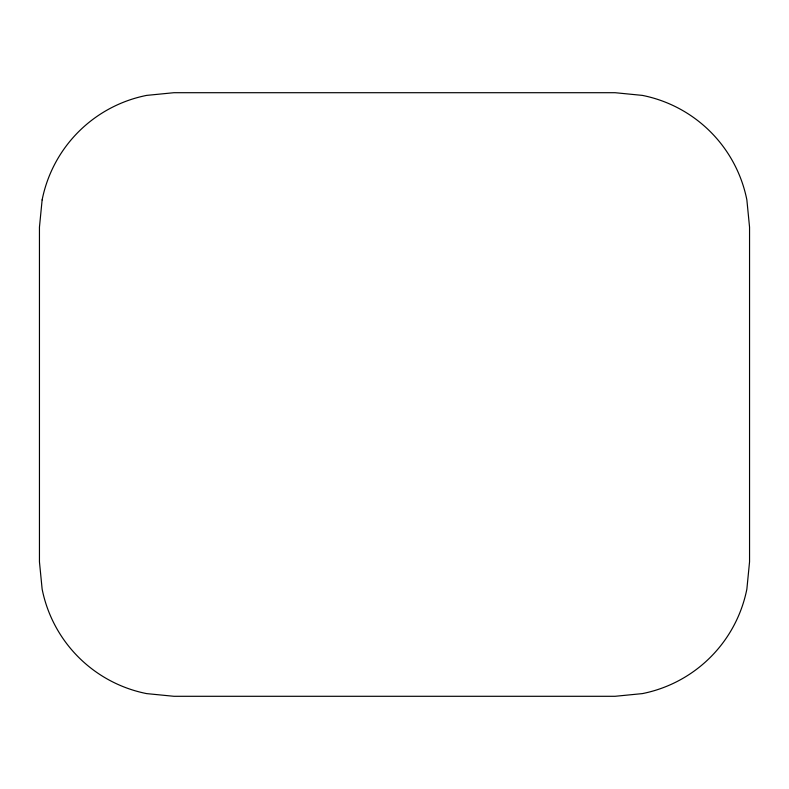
<?xml version="1.0" encoding="UTF-8"?>
<svg xmlns="http://www.w3.org/2000/svg" width="789" height="789" viewBox="0 0 789 789"><rect width="100%" height="100%" fill="white"/><g stroke="black" fill="none" stroke-linecap="round" stroke-linejoin="round"><path stroke-width="1.18" d="M42.133 199.903L39.45 227.163L39.45 561.837L42.133 589.097A133.016 133.016 0 0 0 146.646 693.61L173.905 696.293L615.095 696.293L642.354 693.61A133.016 133.016 0 0 0 746.867 589.097L749.55 561.837L749.55 227.163L746.867 199.903A133.016 133.016 0 0 0 642.354 95.39L615.095 92.707L173.905 92.707L146.646 95.39A133.016 133.016 0 0 0 42.133 199.903"/></g></svg>
